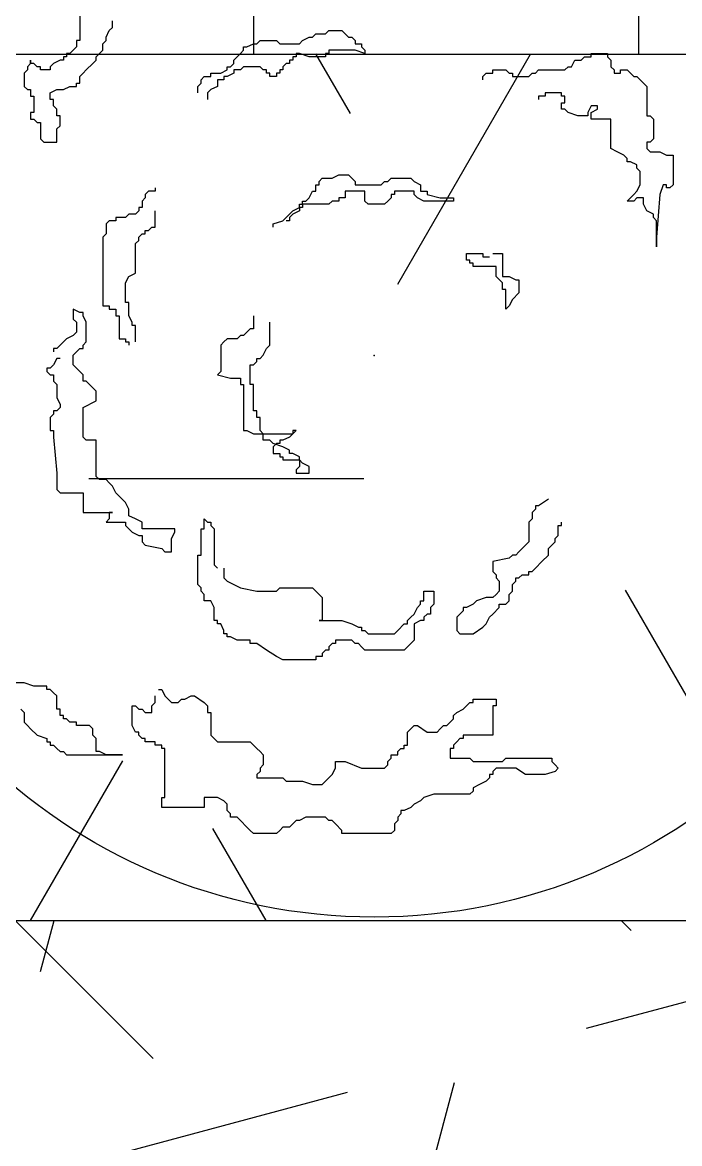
# Model space of a CAD drawing. Extents: x 941299 to 942979, y 2579300 to 2579597.
# Drawn here: x 941893.722 to 941895.619, y 2579401.238 to 2579404.473 of the extents above; entities that cross this region are included whole.
import ezdxf

# ---------------------------------------------------------------- set-up
doc = ezdxf.new("R2010")
doc.units = 0
doc.layers.add('fz', color=7, linetype='CONTINUOUS')
doc.layers.add('绿化工程', color=3, linetype='CONTINUOUS')

# ---------------------------------------------------------------- blocks, each defined once
blk = doc.blocks.new('hg')
at = {"layer": '绿化工程', "color": 3}
for p, q in [((-0.8501, 1.0134), (-0.8501, 0.9094)), ((-0.765, 0.9378), (-0.7555, 0.9472)), ((-0.7555, 0.9472), (-0.7555, 0.9661)), ((-0.8501, 0.9094), (-0.8596, 0.9094)), ((-0.8596, 0.9094), (-0.8596, 0.8905)), ((-0.7839, 0.8999), (-0.7744, 0.9094)), ((-0.7744, 0.9188), (-0.765, 0.9378)), ((-0.7744, 0.9094), (-0.7744, 0.9188)), ((-0.3392, 0.8999), (-0.3297, 0.9094)), ((-0.3297, 0.9094), (-0.2824, 0.9094)), ((-0.2824, 0.9094), (-0.2729, 0.8999)), ((-0.2162, 0.8999), (-0.2067, 0.9094)), ((-0.2067, 0.9094), (-0.1878, 0.9188)), ((-0.1878, 0.9188), (-0.1783, 0.9188)), ((-0.1783, 0.9188), (-0.1689, 0.9283)), ((-0.1689, 0.9283), (-0.1405, 0.9283)), ((-0.1405, 0.9283), (-0.131, 0.9378)), ((-0.131, 0.9378), (-0.0932, 0.9378)), ((-0.0932, 0.9378), (-0.0837, 0.9283)), ((-0.0837, 0.9283), (-0.0742, 0.9188)), ((-0.0742, 0.9188), (-0.0648, 0.9188)), ((-0.0648, 0.9188), (-0.0553, 0.9094)), ((-0.0553, 0.9094), (-0.0553, 0.8999)), ((-0.8691, 0.881), (-0.8785, 0.8716)), ((-0.8596, 0.8905), (-0.8691, 0.881)), ((-0.7934, 0.8716), (-0.7839, 0.881)), ((-0.7839, 0.881), (-0.7839, 0.8999)), ((-0.3865, 0.8716), (-0.377, 0.881)), ((-0.377, 0.881), (-0.377, 0.8905)), ((-0.377, 0.8905), (-0.3676, 0.8905)), ((-0.3676, 0.8905), (-0.3486, 0.8999)), ((-0.3486, 0.8999), (-0.3392, 0.8999)), ((-0.2729, 0.8999), (-0.2162, 0.8999)), ((-0.0553, 0.881), (-0.131, 0.881)), ((-0.131, 0.881), (-0.131, 0.8716)), ((-0.0553, 0.8999), (-0.0364, 0.8999)), ((-0.0269, 0.8716), (-0.0553, 0.881)), ((-0.0364, 0.8999), (-0.0364, 0.8905)), ((-0.0364, 0.8905), (-0.0269, 0.881)), ((-0.0269, 0.881), (-0.0269, 0.8716)), ((-0.9921, 0.8432), (-1.0015, 0.8337)), ((-0.9921, 0.8432), (-0.9921, 0.8527)), ((-0.9921, 0.8527), (-0.9921, 0.8432)), ((-0.9826, 0.8432), (-0.9921, 0.8432)), ((-0.9731, 0.8337), (-0.9826, 0.8432)), ((-0.9258, 0.8432), (-0.9353, 0.8337)), ((-0.9069, 0.8527), (-0.9258, 0.8432)), ((-0.8974, 0.8527), (-0.9069, 0.8527)), ((-0.888, 0.8621), (-0.8974, 0.8621)), ((-0.8974, 0.8621), (-0.8974, 0.8527)), ((-0.8785, 0.8716), (-0.888, 0.8716)), ((-0.888, 0.8716), (-0.888, 0.8621)), ((-0.8312, 0.8243), (-0.8123, 0.8432)), ((-0.8123, 0.8432), (-0.8028, 0.8527)), ((-0.8028, 0.8621), (-0.7934, 0.8716)), ((-0.8028, 0.8527), (-0.8028, 0.8621)), ((-0.4149, 0.8337), (-0.4054, 0.8432)), ((-0.4054, 0.8527), (-0.3959, 0.8621)), ((-0.4054, 0.8432), (-0.4054, 0.8527)), ((-0.3959, 0.8621), (-0.3865, 0.8716)), ((-0.254, 0.8432), (-0.2635, 0.8337)), ((-0.2446, 0.8432), (-0.254, 0.8432)), ((-0.2351, 0.8527), (-0.2446, 0.8527)), ((-0.2446, 0.8527), (-0.2446, 0.8432)), ((-0.2256, 0.8621), (-0.2351, 0.8621)), ((-0.2351, 0.8621), (-0.2351, 0.8527)), ((-0.2162, 0.8716), (-0.2256, 0.8716)), ((-0.2256, 0.8716), (-0.2256, 0.8621)), ((-0.1878, 0.8621), (-0.2162, 0.8716)), ((-0.1405, 0.8621), (-0.1878, 0.8621)), ((-0.131, 0.8716), (-0.1405, 0.8716)), ((-0.1405, 0.8716), (-0.1405, 0.8621)), ((0.5692, 0.8337), (0.5787, 0.8527)), ((0.5787, 0.8527), (0.5976, 0.8527)), ((0.5976, 0.8527), (0.607, 0.8621)), ((0.607, 0.8621), (0.626, 0.8621)), ((0.626, 0.8621), (0.626, 0.8716)), ((0.626, 0.8716), (0.6733, 0.8716)), ((0.6733, 0.8716), (0.6733, 0.8621)), ((0.6733, 0.8621), (0.6827, 0.8527)), ((0.6827, 0.8527), (0.6827, 0.8337)), ((-1.0015, 0.8243), (-1.011, 0.8148)), ((-1.011, 0.8148), (-1.011, 0.777)), ((-1.0015, 0.8337), (-1.0015, 0.8243)), ((-0.9637, 0.8337), (-0.9731, 0.8337)), ((-0.9637, 0.8243), (-0.9637, 0.8337)), ((-0.9353, 0.8243), (-0.9637, 0.8243)), ((-0.9353, 0.8337), (-0.9353, 0.8243)), ((-0.8501, 0.8054), (-0.8407, 0.8148)), ((-0.8407, 0.8148), (-0.8312, 0.8243)), ((-0.4716, 0.8054), (-0.4716, 0.8148)), ((-0.4716, 0.8148), (-0.4433, 0.8148)), ((-0.4433, 0.8148), (-0.4243, 0.8243)), ((-0.4243, 0.8243), (-0.4243, 0.8337)), ((-0.4243, 0.8337), (-0.4149, 0.8337)), ((-0.4054, 0.8148), (-0.4243, 0.8054)), ((-0.3865, 0.8243), (-0.4054, 0.8243)), ((-0.4054, 0.8243), (-0.4054, 0.8148)), ((-0.377, 0.8337), (-0.3865, 0.8243)), ((-0.3297, 0.8337), (-0.377, 0.8337)), ((-0.3203, 0.8243), (-0.3297, 0.8337)), ((-0.3108, 0.8243), (-0.3203, 0.8243)), ((-0.3108, 0.8148), (-0.3108, 0.8243)), ((-0.3013, 0.8148), (-0.3108, 0.8148)), ((-0.3013, 0.8054), (-0.3013, 0.8148)), ((-0.2729, 0.8148), (-0.2824, 0.8148)), ((-0.2824, 0.8148), (-0.2824, 0.8054)), ((-0.2635, 0.8243), (-0.2729, 0.8243)), ((-0.2729, 0.8243), (-0.2729, 0.8148)), ((-0.2635, 0.8337), (-0.2635, 0.8243)), ((0.3137, 0.8054), (0.3232, 0.8148)), ((0.3232, 0.8148), (0.3421, 0.8148)), ((0.3421, 0.8148), (0.3421, 0.8243)), ((0.3421, 0.8243), (0.38, 0.8243)), ((0.38, 0.8243), (0.3894, 0.8148)), ((0.3894, 0.8148), (0.3989, 0.8148)), ((0.3989, 0.8148), (0.3989, 0.8054)), ((0.4462, 0.8054), (0.4557, 0.8148)), ((0.4557, 0.8148), (0.4651, 0.8148)), ((0.4651, 0.8148), (0.4746, 0.8243)), ((0.4746, 0.8243), (0.5503, 0.8243)), ((0.5503, 0.8243), (0.5597, 0.8337)), ((0.5597, 0.8337), (0.5692, 0.8337)), ((0.6827, 0.8337), (0.6922, 0.8243)), ((0.6922, 0.8243), (0.6922, 0.8148)), ((0.6922, 0.8148), (0.7111, 0.8148)), ((0.7111, 0.8148), (0.7111, 0.8243)), ((0.7111, 0.8243), (0.7301, 0.8243)), ((0.7301, 0.8243), (0.7395, 0.8148)), ((0.7395, 0.8148), (0.749, 0.8054)), ((-1.011, 0.777), (-1.0015, 0.7675)), ((-0.8974, 0.7675), (-0.8785, 0.777)), ((-0.8785, 0.777), (-0.8596, 0.777)), ((-0.8596, 0.777), (-0.8596, 0.7865)), ((-0.8596, 0.7865), (-0.8501, 0.7865)), ((-0.8501, 0.7865), (-0.8501, 0.8054)), ((-0.5095, 0.777), (-0.5, 0.7865)), ((-0.5095, 0.7581), (-0.5095, 0.777)), ((-0.5, 0.7959), (-0.4906, 0.8054)), ((-0.5, 0.7865), (-0.5, 0.7959)), ((-0.4906, 0.8054), (-0.4716, 0.8054)), ((-0.4527, 0.777), (-0.4716, 0.7675)), ((-0.4338, 0.7959), (-0.4527, 0.7959)), ((-0.4527, 0.7959), (-0.4527, 0.777)), ((-0.4243, 0.8054), (-0.4338, 0.8054)), ((-0.4338, 0.8054), (-0.4338, 0.7959)), ((-0.2824, 0.8054), (-0.3013, 0.8054)), ((0.3137, 0.7959), (0.3137, 0.8054)), ((0.3989, 0.8054), (0.4462, 0.8054)), ((0.749, 0.8054), (0.7584, 0.8054)), ((0.7584, 0.8054), (0.7679, 0.7959)), ((0.7679, 0.7959), (0.7774, 0.7865)), ((0.7774, 0.7865), (0.7868, 0.777)), ((0.7868, 0.777), (0.7868, 0.6919)), ((-1.0015, 0.7675), (-0.9921, 0.7675)), ((-0.9921, 0.7675), (-0.9921, 0.7486)), ((-0.9921, 0.7486), (-0.9826, 0.7486)), ((-0.9826, 0.7486), (-0.9826, 0.7014)), ((-0.9353, 0.7581), (-0.9164, 0.7675)), ((-0.9353, 0.7392), (-0.9353, 0.7581)), ((-0.9164, 0.7675), (-0.8974, 0.7675)), ((-0.4716, 0.7675), (-0.4811, 0.7581)), ((-0.4811, 0.7581), (-0.4811, 0.7392)), ((0.4935, 0.7486), (0.4746, 0.7486)), ((0.4746, 0.7486), (0.4746, 0.7392)), ((0.5408, 0.7581), (0.4935, 0.7581)), ((0.4935, 0.7581), (0.4935, 0.7486)), ((0.5408, 0.7486), (0.5408, 0.7581)), ((0.5503, 0.7486), (0.5408, 0.7486)), ((0.5503, 0.7297), (0.5503, 0.7486)), ((-0.9258, 0.7392), (-0.9353, 0.7392)), ((-0.9258, 0.7203), (-0.9258, 0.7392)), ((-0.9164, 0.7108), (-0.9258, 0.7203)), ((0.5408, 0.7108), (0.5408, 0.7297)), ((0.5408, 0.7297), (0.5503, 0.7297)), ((0.626, 0.7203), (0.6165, 0.7014)), ((0.6449, 0.7203), (0.626, 0.7203)), ((0.6449, 0.7108), (0.6449, 0.7203)), ((-0.9826, 0.7014), (-0.9921, 0.7014)), ((-0.9921, 0.7014), (-0.9921, 0.6824)), ((-0.9921, 0.6824), (-0.9826, 0.6824)), ((-0.9826, 0.6824), (-0.9731, 0.673)), ((-0.9164, 0.6919), (-0.9164, 0.7108)), ((-0.9069, 0.6919), (-0.9164, 0.6919)), ((-0.9069, 0.6635), (-0.9069, 0.6919)), ((0.5503, 0.7108), (0.5408, 0.7108)), ((0.5597, 0.7014), (0.5503, 0.7108)), ((0.5881, 0.6919), (0.5597, 0.7014)), ((0.6165, 0.6919), (0.5881, 0.6919)), ((0.6165, 0.7014), (0.6165, 0.6919)), ((0.626, 0.7014), (0.6449, 0.7108)), ((0.626, 0.6824), (0.626, 0.7014)), ((0.6827, 0.6824), (0.626, 0.6824)), ((0.6827, 0.5973), (0.6827, 0.6824)), ((0.7868, 0.6919), (0.7963, 0.6919)), ((0.7963, 0.6919), (0.8058, 0.6824)), ((0.8058, 0.6824), (0.8058, 0.6257)), ((-0.9731, 0.673), (-0.9637, 0.673)), ((-0.9637, 0.673), (-0.9637, 0.6257)), ((-0.9164, 0.6541), (-0.9069, 0.6635)), ((-0.9164, 0.6163), (-0.9164, 0.6541)), ((-0.9637, 0.6257), (-0.9542, 0.6163)), ((-0.9542, 0.6163), (-0.9164, 0.6163)), ((0.7963, 0.6163), (0.7868, 0.6163)), ((0.7868, 0.6163), (0.7868, 0.5973)), ((0.8058, 0.6257), (0.7963, 0.6163)), ((0.7017, 0.5879), (0.6827, 0.5973)), ((0.7206, 0.5784), (0.7017, 0.5879)), ((0.7868, 0.5973), (0.7963, 0.5879)), ((0.7963, 0.5879), (0.8247, 0.5879)), ((0.8247, 0.5879), (0.8436, 0.5784)), ((0.7301, 0.569), (0.7206, 0.5784)), ((0.7301, 0.5595), (0.7301, 0.569)), ((0.7395, 0.5595), (0.7301, 0.5595)), ((0.7584, 0.5501), (0.7395, 0.5595)), ((0.7584, 0.5406), (0.7584, 0.5501)), ((0.8436, 0.5784), (0.8625, 0.5784)), ((0.8625, 0.5784), (0.8625, 0.4933)), ((-0.1215, 0.5122), (-0.1026, 0.5217)), ((-0.1026, 0.5217), (-0.0742, 0.5217)), ((-0.0742, 0.5217), (-0.0648, 0.5122)), ((0.7679, 0.5312), (0.7584, 0.5406)), ((0.7679, 0.4933), (0.7679, 0.5312)), ((-0.1689, 0.4744), (-0.1689, 0.4933)), ((-0.1689, 0.4933), (-0.1594, 0.4933)), ((-0.1594, 0.5028), (-0.1499, 0.5122)), ((-0.1594, 0.4933), (-0.1594, 0.5028)), ((-0.1499, 0.5122), (-0.1215, 0.5122)), ((-0.0648, 0.5122), (-0.0553, 0.5028)), ((-0.0553, 0.5028), (-0.0553, 0.4933)), ((-0.0553, 0.4933), (0.0204, 0.4933)), ((0.0204, 0.4933), (0.0299, 0.5028)), ((0.0299, 0.5028), (0.0393, 0.5028)), ((0.0393, 0.5028), (0.0488, 0.5122)), ((0.0488, 0.5122), (0.1056, 0.5122)), ((0.1056, 0.5122), (0.115, 0.5028)), ((0.115, 0.5028), (0.1339, 0.4933)), ((0.1339, 0.4933), (0.1339, 0.4744)), ((0.7584, 0.4744), (0.7679, 0.4933)), ((0.8341, 0.4933), (0.8247, 0.465)), ((0.8436, 0.4933), (0.8341, 0.4933)), ((0.8436, 0.4839), (0.8436, 0.4933)), ((0.8625, 0.4933), (0.8531, 0.4839)), ((-0.6609, 0.4555), (-0.6704, 0.446)), ((-0.6514, 0.4744), (-0.6609, 0.465)), ((-0.6609, 0.465), (-0.6609, 0.4555)), ((-0.6325, 0.4744), (-0.6514, 0.4744)), ((-0.6325, 0.4839), (-0.6325, 0.4744)), ((-0.1972, 0.446), (-0.1878, 0.4555)), ((-0.1878, 0.4555), (-0.1783, 0.4744)), ((-0.1783, 0.4744), (-0.1689, 0.4744)), ((-0.0837, 0.4555), (-0.1026, 0.4555)), ((-0.1026, 0.4555), (-0.1026, 0.446)), ((-0.0269, 0.4744), (-0.0837, 0.4744)), ((-0.0837, 0.4744), (-0.0837, 0.4555)), ((-0.0269, 0.446), (-0.0269, 0.4744)), ((0.0488, 0.4555), (0.0393, 0.446)), ((0.0582, 0.465), (0.0488, 0.465)), ((0.0488, 0.465), (0.0488, 0.4555)), ((0.115, 0.4744), (0.0582, 0.4744)), ((0.0582, 0.4744), (0.0582, 0.465)), ((0.115, 0.465), (0.115, 0.4744)), ((0.1245, 0.4555), (0.115, 0.465)), ((0.1434, 0.446), (0.1245, 0.4555)), ((0.1339, 0.4744), (0.1529, 0.4744)), ((0.1529, 0.4744), (0.1529, 0.465)), ((0.1529, 0.465), (0.1907, 0.4555)), ((0.1907, 0.4555), (0.2286, 0.4555)), ((0.2286, 0.4555), (0.2286, 0.446)), ((0.7301, 0.446), (0.7395, 0.4555)), ((0.7395, 0.4555), (0.749, 0.465)), ((0.749, 0.465), (0.7584, 0.4744)), ((0.7584, 0.4555), (0.749, 0.446)), ((0.7774, 0.4555), (0.7584, 0.4555)), ((0.7774, 0.4366), (0.7774, 0.4555)), ((0.8247, 0.465), (0.8152, 0.342)), ((0.8531, 0.4839), (0.8436, 0.4839)), ((-0.6704, 0.4271), (-0.6798, 0.4271)), ((-0.6798, 0.4271), (-0.6798, 0.4177)), ((-0.6704, 0.446), (-0.6704, 0.4271)), ((-0.2351, 0.4177), (-0.2162, 0.4271)), ((-0.2162, 0.4271), (-0.2162, 0.4366)), ((-0.2162, 0.4366), (-0.2067, 0.4366)), ((-0.2067, 0.4271), (-0.2162, 0.4271)), ((-0.2162, 0.4271), (-0.2162, 0.4177)), ((-0.2067, 0.4366), (-0.2067, 0.446)), ((-0.2067, 0.446), (-0.1972, 0.446)), ((-0.131, 0.4366), (-0.2067, 0.4366)), ((-0.2067, 0.4366), (-0.2067, 0.4271)), ((-0.1215, 0.446), (-0.131, 0.4366)), ((-0.1026, 0.446), (-0.1215, 0.446)), ((-0.0175, 0.4366), (-0.0269, 0.446)), ((0.0299, 0.4366), (-0.0175, 0.4366)), ((0.0393, 0.446), (0.0299, 0.4366)), ((0.2286, 0.446), (0.1434, 0.446)), ((0.749, 0.446), (0.7301, 0.446)), ((0.7868, 0.4177), (0.7774, 0.4366)), ((-0.765, 0.3893), (-0.7744, 0.3799)), ((-0.7461, 0.3893), (-0.765, 0.3893)), ((-0.7177, 0.3988), (-0.7461, 0.3988)), ((-0.7461, 0.3988), (-0.7461, 0.3893)), ((-0.7082, 0.4082), (-0.7177, 0.3988)), ((-0.6893, 0.4082), (-0.7082, 0.4082)), ((-0.6798, 0.4177), (-0.6893, 0.4082)), ((-0.6325, 0.3704), (-0.6325, 0.4177)), ((-0.2919, 0.3799), (-0.2635, 0.3893)), ((-0.2635, 0.3893), (-0.2351, 0.4177)), ((-0.2446, 0.3893), (-0.254, 0.3893)), ((-0.2351, 0.4082), (-0.2446, 0.3988)), ((-0.2446, 0.3988), (-0.2446, 0.3893)), ((-0.2162, 0.4177), (-0.2351, 0.4082)), ((0.8058, 0.4082), (0.7868, 0.4177)), ((0.8058, 0.3988), (0.8058, 0.4082)), ((0.8152, 0.3893), (0.8058, 0.3988)), ((0.8152, 0.3137), (0.8152, 0.3893)), ((-0.7744, 0.3799), (-0.7744, 0.3515)), ((-0.6609, 0.3515), (-0.6609, 0.3609)), ((-0.6609, 0.3609), (-0.6514, 0.3609)), ((-0.6514, 0.3609), (-0.642, 0.3704)), ((-0.642, 0.3704), (-0.6325, 0.3704)), ((-0.2919, 0.3704), (-0.2919, 0.3799)), ((-0.7744, 0.3515), (-0.7839, 0.342)), ((-0.7839, 0.342), (-0.7839, 0.1435)), ((-0.6893, 0.3231), (-0.6798, 0.3326)), ((-0.6798, 0.342), (-0.6704, 0.3515)), ((-0.6798, 0.3326), (-0.6798, 0.342)), ((-0.6704, 0.3515), (-0.6609, 0.3515)), ((0.8152, 0.342), (0.8152, 0.3137)), ((-0.6893, 0.238), (-0.6893, 0.3231)), ((0.2664, 0.2758), (0.2664, 0.2948)), ((0.2664, 0.2948), (0.3137, 0.2948)), ((0.3137, 0.2948), (0.3137, 0.2853)), ((0.3421, 0.2948), (0.3705, 0.2948)), ((0.3705, 0.2948), (0.3705, 0.2286)), ((0.2759, 0.2758), (0.2664, 0.2758)), ((0.2759, 0.2664), (0.2759, 0.2758)), ((0.2853, 0.2664), (0.2759, 0.2664)), ((0.2853, 0.2569), (0.2853, 0.2664)), ((0.3137, 0.2853), (0.3326, 0.2853)), ((-0.7177, 0.2097), (-0.7082, 0.2286)), ((-0.7082, 0.2286), (-0.6893, 0.238)), ((0.3516, 0.2569), (0.2853, 0.2569)), ((0.3516, 0.2286), (0.3516, 0.2569)), ((0.3705, 0.2097), (0.3516, 0.2286)), ((0.3705, 0.2286), (0.3894, 0.2286)), ((0.3894, 0.2286), (0.4083, 0.2191)), ((-0.7177, 0.1529), (-0.7177, 0.2097)), ((0.3705, 0.1907), (0.3705, 0.2097)), ((0.4083, 0.2191), (0.4178, 0.2191)), ((0.4178, 0.2191), (0.4178, 0.1813)), ((0.38, 0.1907), (0.3705, 0.1907)), ((0.38, 0.134), (0.38, 0.1907)), ((0.3989, 0.1624), (0.3894, 0.1435)), ((0.4178, 0.1813), (0.3989, 0.1624)), ((-0.8501, 0.1245), (-0.8691, 0.134)), ((-0.8691, 0.134), (-0.8691, 0.1056)), ((-0.7839, 0.1435), (-0.765, 0.1435)), ((-0.765, 0.1435), (-0.765, 0.134)), ((-0.765, 0.134), (-0.7461, 0.134)), ((-0.7461, 0.134), (-0.7461, 0.1151)), ((-0.7082, 0.1529), (-0.7177, 0.1529)), ((-0.7082, 0.1151), (-0.7082, 0.1529)), ((0.3894, 0.1435), (0.38, 0.134)), ((-0.8691, 0.1056), (-0.8596, 0.0962)), ((-0.8407, 0.1245), (-0.8501, 0.1245)), ((-0.8407, 0.1151), (-0.8407, 0.1245)), ((-0.8312, 0.0962), (-0.8407, 0.1151)), ((-0.7461, 0.1151), (-0.7366, 0.1151)), ((-0.7366, 0.1151), (-0.7366, 0.0489)), ((-0.6987, 0.0962), (-0.7082, 0.1151)), ((-0.3486, 0.1151), (-0.3486, 0.0773)), ((-0.8596, 0.0678), (-0.8691, 0.0584)), ((-0.8596, 0.0962), (-0.8596, 0.0678)), ((-0.8312, 0.0394), (-0.8312, 0.0962)), ((-0.6987, 0.0867), (-0.6987, 0.0962)), ((-0.6893, 0.0867), (-0.6987, 0.0867)), ((-0.6893, 0.0394), (-0.6893, 0.0867)), ((-0.3581, 0.0773), (-0.377, 0.0584)), ((-0.3486, 0.0773), (-0.3581, 0.0773)), ((-0.3013, 0.03), (-0.3013, 0.0962)), ((-0.8974, 0.0394), (-0.9164, 0.0205)), ((-0.888, 0.0489), (-0.8974, 0.0394)), ((-0.8691, 0.0584), (-0.888, 0.0489)), ((-0.8407, 0.03), (-0.8312, 0.0394)), ((-0.7366, 0.0489), (-0.7177, 0.0489)), ((-0.7177, 0.0489), (-0.7177, 0.0394)), ((-0.7177, 0.0394), (-0.7082, 0.0394)), ((-0.7082, 0.0394), (-0.7082, 0.03)), ((-0.4338, 0.0394), (-0.4433, 0.03)), ((-0.4243, 0.0489), (-0.4338, 0.0394)), ((-0.3959, 0.0489), (-0.4243, 0.0489)), ((-0.3865, 0.0584), (-0.3959, 0.0489)), ((-0.377, 0.0584), (-0.3865, 0.0584)), ((-0.9164, 0.0205), (-0.9258, 0.0205)), ((-0.9258, 0.0205), (-0.9258, 0.0111)), ((-0.8691, 0.0016), (-0.8596, 0.0111)), ((-0.8691, -0.0267), (-0.8691, 0.0016)), ((-0.8596, 0.0111), (-0.8501, 0.0205)), ((-0.8501, 0.0205), (-0.8407, 0.0205)), ((-0.8407, 0.0205), (-0.8407, 0.03)), ((-0.4433, 0.03), (-0.4433, -0.0457)), ((-0.3297, -0.0078), (-0.3203, 0.0016)), ((-0.3203, 0.0016), (-0.3108, 0.0205)), ((-0.3108, 0.0205), (-0.3013, 0.03)), ((-0.9258, -0.0267), (-0.9353, -0.0362)), ((-0.9164, -0.0078), (-0.9258, -0.0267)), ((-0.9069, -0.0078), (-0.9164, -0.0078)), ((-0.8596, -0.0362), (-0.8691, -0.0267)), ((-0.3581, -0.0835), (-0.3581, -0.0267)), ((-0.3581, -0.0267), (-0.3486, -0.0267)), ((-0.3486, -0.0267), (-0.3392, -0.0173)), ((-0.3392, -0.0173), (-0.3392, -0.0078)), ((-0.3392, -0.0078), (-0.3297, -0.0078)), ((-0.9353, -0.0362), (-0.9448, -0.0362)), ((-0.9448, -0.0362), (-0.9448, -0.0457)), ((-0.9448, -0.0457), (-0.9353, -0.0551)), ((-0.9353, -0.0551), (-0.9258, -0.0551)), ((-0.9258, -0.0551), (-0.9258, -0.074)), ((-0.8501, -0.0457), (-0.8596, -0.0362)), ((-0.8407, -0.0551), (-0.8501, -0.0457)), ((-0.8407, -0.074), (-0.8407, -0.0551)), ((-0.4433, -0.0457), (-0.4527, -0.0551)), ((-0.4527, -0.0551), (-0.4149, -0.0646)), ((-0.4149, -0.0646), (-0.3865, -0.0646)), ((-0.3865, -0.0646), (-0.3865, -0.0835)), ((-0.9258, -0.074), (-0.9164, -0.0835)), ((-0.9164, -0.0835), (-0.9164, -0.1213)), ((-0.8312, -0.074), (-0.8407, -0.074)), ((-0.8218, -0.0835), (-0.8312, -0.074)), ((-0.8123, -0.0929), (-0.8218, -0.0835)), ((-0.8028, -0.1024), (-0.8123, -0.0929)), ((-0.3865, -0.0835), (-0.377, -0.0835)), ((-0.377, -0.0835), (-0.377, -0.2159)), ((-0.3486, -0.0835), (-0.3581, -0.0835)), ((-0.3486, -0.1591), (-0.3486, -0.0835)), ((-0.9164, -0.1213), (-0.9069, -0.1402)), ((-0.8028, -0.1308), (-0.8028, -0.1024)), ((-0.9164, -0.1591), (-0.9258, -0.1591)), ((-0.9258, -0.1591), (-0.9258, -0.1686)), ((-0.9069, -0.1497), (-0.9164, -0.1591)), ((-0.9069, -0.1402), (-0.9069, -0.1497)), ((-0.8407, -0.1497), (-0.8028, -0.1308)), ((-0.8407, -0.2348), (-0.8407, -0.1497)), ((-0.3392, -0.1591), (-0.3486, -0.1591)), ((-0.3392, -0.178), (-0.3392, -0.1591)), ((-0.9258, -0.1686), (-0.9353, -0.178)), ((-0.9353, -0.178), (-0.9353, -0.2159)), ((-0.3297, -0.178), (-0.3392, -0.178)), ((-0.3297, -0.2159), (-0.3297, -0.178)), ((-0.9353, -0.2159), (-0.9258, -0.2159)), ((-0.9258, -0.2159), (-0.9258, -0.2348)), ((-0.377, -0.2159), (-0.3676, -0.2159)), ((-0.3676, -0.2159), (-0.3486, -0.2253)), ((-0.3486, -0.2253), (-0.2351, -0.2253)), ((-0.3203, -0.2253), (-0.3297, -0.2159)), ((-0.3203, -0.2442), (-0.3203, -0.2253)), ((-0.2351, -0.2253), (-0.2446, -0.2348)), ((-0.2351, -0.2253), (-0.2256, -0.2159)), ((-0.2256, -0.2159), (-0.2351, -0.2159)), ((-0.2351, -0.2159), (-0.2351, -0.2253)), ((-0.9258, -0.2348), (-0.9164, -0.3388)), ((-0.8312, -0.2442), (-0.8407, -0.2348)), ((-0.8028, -0.2442), (-0.8312, -0.2442)), ((-0.8028, -0.3482), (-0.8028, -0.2442)), ((-0.3013, -0.2442), (-0.3203, -0.2442)), ((-0.2919, -0.2537), (-0.3013, -0.2442)), ((-0.2824, -0.2537), (-0.2919, -0.2631)), ((-0.2635, -0.2631), (-0.2919, -0.2537)), ((-0.2729, -0.2537), (-0.2824, -0.2537)), ((-0.2635, -0.2442), (-0.2729, -0.2442)), ((-0.2729, -0.2442), (-0.2729, -0.2537)), ((-0.2446, -0.2348), (-0.2635, -0.2442)), ((-0.2919, -0.2631), (-0.2919, -0.2821)), ((-0.2919, -0.2821), (-0.2729, -0.2821)), ((-0.2729, -0.2821), (-0.2729, -0.2915)), ((-0.2446, -0.2726), (-0.2635, -0.2631)), ((-0.2446, -0.2821), (-0.2446, -0.2726)), ((-0.2351, -0.2821), (-0.2446, -0.2821)), ((-0.2162, -0.2915), (-0.2351, -0.2821)), ((-0.2729, -0.2915), (-0.2635, -0.2915)), ((-0.2635, -0.2915), (-0.2635, -0.301)), ((-0.2635, -0.301), (-0.2162, -0.301)), ((-0.2162, -0.3199), (-0.2256, -0.3293)), ((-0.2162, -0.301), (-0.2162, -0.2915)), ((-0.2162, -0.301), (-0.2162, -0.3199)), ((-0.2067, -0.3104), (-0.2162, -0.301)), ((-0.1878, -0.3199), (-0.2067, -0.3104)), ((-0.1878, -0.3388), (-0.1878, -0.3199)), ((-0.9164, -0.3388), (-0.9164, -0.3861)), ((-0.7934, -0.3577), (-0.8028, -0.3482)), ((-0.2256, -0.3293), (-0.2256, -0.3388)), ((-0.2256, -0.3388), (-0.1878, -0.3388)), ((-0.9164, -0.3861), (-0.9069, -0.3955)), ((-0.7744, -0.3577), (-0.7934, -0.3577)), ((-0.765, -0.3672), (-0.7744, -0.3577)), ((-0.7555, -0.3766), (-0.765, -0.3672)), ((-0.7461, -0.3955), (-0.7555, -0.3766)), ((-0.9069, -0.3955), (-0.8407, -0.3955)), ((-0.8407, -0.3955), (-0.8407, -0.4523)), ((-0.7366, -0.405), (-0.7461, -0.3955)), ((-0.7177, -0.4239), (-0.7366, -0.405)), ((0.503, -0.4144), (0.4746, -0.4333)), ((-0.8407, -0.4523), (-0.7555, -0.4523)), ((-0.7555, -0.4523), (-0.765, -0.4523)), ((-0.765, -0.4523), (-0.765, -0.4712)), ((-0.7082, -0.4428), (-0.7177, -0.4239)), ((-0.7082, -0.4617), (-0.7082, -0.4428)), ((0.4651, -0.4428), (0.4557, -0.4523)), ((0.4557, -0.4523), (0.4557, -0.4712)), ((0.4746, -0.4333), (0.4651, -0.4333)), ((0.4651, -0.4333), (0.4651, -0.4428)), ((-0.765, -0.4712), (-0.7744, -0.4806)), ((-0.7744, -0.4806), (-0.7177, -0.4806)), ((-0.7177, -0.4806), (-0.7177, -0.4901)), ((-0.6893, -0.4712), (-0.7082, -0.4617)), ((-0.6704, -0.4806), (-0.6893, -0.4712)), ((-0.6704, -0.4995), (-0.6704, -0.4806)), ((-0.4906, -0.4995), (-0.4906, -0.4712)), ((-0.4906, -0.4712), (-0.4811, -0.4806)), ((-0.4811, -0.4806), (-0.4716, -0.4806)), ((-0.4716, -0.4806), (-0.4716, -0.4901)), ((0.4557, -0.4712), (0.4462, -0.4806)), ((0.4462, -0.4806), (0.4462, -0.5374)), ((0.5408, -0.4901), (0.5408, -0.4806)), ((-0.7177, -0.4901), (-0.6987, -0.509)), ((-0.6987, -0.509), (-0.6798, -0.5185)), ((-0.5757, -0.4995), (-0.6704, -0.4995)), ((-0.5852, -0.5279), (-0.5757, -0.509)), ((-0.5757, -0.509), (-0.5757, -0.4995)), ((-0.5, -0.5752), (-0.5, -0.4995)), ((-0.5, -0.4995), (-0.4906, -0.4995)), ((-0.4716, -0.4901), (-0.4622, -0.4995)), ((-0.4622, -0.4995), (-0.4622, -0.6036)), ((0.5314, -0.5185), (0.5314, -0.4901)), ((0.5314, -0.4901), (0.5408, -0.4901)), ((-0.6798, -0.5185), (-0.6704, -0.5185)), ((-0.6704, -0.5185), (-0.6704, -0.5374)), ((-0.6704, -0.5374), (-0.6609, -0.5468)), ((-0.6609, -0.5468), (-0.6136, -0.5563)), ((-0.5852, -0.5657), (-0.5852, -0.5279)), ((0.4462, -0.5374), (0.4273, -0.5563)), ((0.503, -0.5563), (0.5124, -0.5468)), ((0.5124, -0.5468), (0.5219, -0.5374)), ((0.5219, -0.5279), (0.5314, -0.5185)), ((0.5219, -0.5374), (0.5219, -0.5279)), ((-0.6136, -0.5563), (-0.6041, -0.5657)), ((-0.6041, -0.5657), (-0.5852, -0.5657)), ((-0.5095, -0.6603), (-0.5095, -0.5752)), ((-0.5095, -0.5752), (-0.5, -0.5752)), ((0.3989, -0.5752), (0.3894, -0.5846)), ((0.4083, -0.5752), (0.3989, -0.5752)), ((0.4178, -0.5657), (0.4083, -0.5752)), ((0.4273, -0.5563), (0.4178, -0.5657)), ((0.484, -0.5941), (0.503, -0.5752)), ((0.503, -0.5752), (0.503, -0.5563)), ((-0.4622, -0.6036), (-0.4527, -0.613)), ((-0.4338, -0.613), (-0.4338, -0.6414)), ((0.3894, -0.5846), (0.3421, -0.5941)), ((0.3421, -0.5941), (0.3421, -0.6225)), ((0.4557, -0.6225), (0.4651, -0.613)), ((0.4651, -0.613), (0.484, -0.5941)), ((-0.4338, -0.6414), (-0.4243, -0.6508)), ((0.3421, -0.6225), (0.3516, -0.6319)), ((0.3516, -0.6319), (0.3516, -0.6414)), ((0.3516, -0.6414), (0.361, -0.6508)), ((0.4083, -0.6508), (0.4083, -0.6414)), ((0.4083, -0.6414), (0.4178, -0.6414)), ((0.4178, -0.6414), (0.4273, -0.6319)), ((0.4273, -0.6319), (0.4462, -0.6319)), ((0.4462, -0.6319), (0.4462, -0.6225)), ((0.4462, -0.6225), (0.4557, -0.6225)), ((-0.5, -0.6697), (-0.5095, -0.6603)), ((-0.5, -0.6792), (-0.5, -0.6697)), ((-0.4906, -0.6887), (-0.5, -0.6792)), ((-0.4243, -0.6508), (-0.3865, -0.6697)), ((-0.3865, -0.6697), (-0.3392, -0.6792)), ((-0.3392, -0.6792), (-0.2824, -0.6792)), ((-0.2824, -0.6792), (-0.2729, -0.6697)), ((-0.2729, -0.6697), (-0.1783, -0.6697)), ((-0.1783, -0.6697), (-0.1689, -0.6792)), ((-0.1689, -0.6792), (-0.1594, -0.6887)), ((0.1434, -0.7076), (0.1434, -0.6792)), ((0.1434, -0.6792), (0.1718, -0.6792)), ((0.1718, -0.6792), (0.1718, -0.717)), ((0.361, -0.6792), (0.3516, -0.6887)), ((0.361, -0.6508), (0.361, -0.6792)), ((0.3894, -0.6887), (0.3989, -0.6792)), ((0.3989, -0.6603), (0.4083, -0.6508)), ((0.3989, -0.6792), (0.3989, -0.6603)), ((-0.4906, -0.7076), (-0.4906, -0.6887)), ((-0.4716, -0.7076), (-0.4906, -0.7076)), ((-0.4622, -0.7265), (-0.4716, -0.7076)), ((-0.1594, -0.6887), (-0.1499, -0.6981)), ((-0.1499, -0.6981), (-0.1499, -0.7643)), ((0.1339, -0.717), (0.1339, -0.7076)), ((0.1339, -0.7076), (0.1434, -0.7076)), ((0.2948, -0.7076), (0.2853, -0.717)), ((0.3232, -0.6981), (0.2948, -0.7076)), ((0.3421, -0.6981), (0.3232, -0.6981)), ((0.3516, -0.6887), (0.3421, -0.6981)), ((0.38, -0.717), (0.3894, -0.7076)), ((0.3894, -0.7076), (0.3894, -0.6887)), ((-0.4622, -0.7643), (-0.4622, -0.7265)), ((0.115, -0.7454), (0.1245, -0.7265)), ((0.1245, -0.7265), (0.1339, -0.717)), ((0.1718, -0.717), (0.1623, -0.7265)), ((0.1623, -0.7265), (0.1623, -0.7454)), ((0.2569, -0.7359), (0.2475, -0.7454)), ((0.2664, -0.7265), (0.2569, -0.7265)), ((0.2569, -0.7265), (0.2569, -0.7359)), ((0.2853, -0.717), (0.2664, -0.7265)), ((0.3421, -0.7454), (0.361, -0.7265)), ((0.361, -0.7265), (0.361, -0.717)), ((0.361, -0.717), (0.38, -0.717)), ((-0.4527, -0.7643), (-0.4622, -0.7643)), ((-0.4527, -0.7738), (-0.4527, -0.7643)), ((-0.4433, -0.7738), (-0.4527, -0.7738)), ((-0.4338, -0.7927), (-0.4433, -0.7738)), ((-0.1499, -0.7643), (-0.1594, -0.7643)), ((-0.1594, -0.7643), (-0.0932, -0.7643)), ((-0.0932, -0.7643), (-0.0648, -0.7738)), ((-0.0648, -0.7738), (-0.0458, -0.7832)), ((0.0677, -0.7927), (0.0866, -0.7738)), ((0.0866, -0.7738), (0.0961, -0.7738)), ((0.0961, -0.7643), (0.1056, -0.7548)), ((0.0961, -0.7738), (0.0961, -0.7643)), ((0.1056, -0.7548), (0.115, -0.7454)), ((0.1339, -0.7643), (0.115, -0.7738)), ((0.115, -0.7738), (0.115, -0.821)), ((0.1434, -0.7643), (0.1339, -0.7643)), ((0.1529, -0.7454), (0.1434, -0.7548)), ((0.1434, -0.7548), (0.1434, -0.7643)), ((0.1623, -0.7454), (0.1529, -0.7454)), ((0.2475, -0.7454), (0.238, -0.7548)), ((0.238, -0.7548), (0.238, -0.7927)), ((0.3137, -0.7832), (0.3232, -0.7738)), ((0.3232, -0.7738), (0.3326, -0.7548)), ((0.3326, -0.7548), (0.3421, -0.7454)), ((-0.4338, -0.8021), (-0.4338, -0.7927)), ((-0.4243, -0.8021), (-0.4338, -0.8021)), ((-0.4243, -0.8116), (-0.4243, -0.8021)), ((-0.0458, -0.7832), (-0.0364, -0.7832)), ((-0.0364, -0.7832), (-0.0364, -0.7927)), ((-0.0364, -0.7927), (-0.0269, -0.7927)), ((-0.0269, -0.7927), (-0.0175, -0.8021)), ((-0.0175, -0.8021), (0.0582, -0.8021)), ((0.0582, -0.8021), (0.0677, -0.7927)), ((0.238, -0.7927), (0.2475, -0.8021)), ((0.2475, -0.8021), (0.2853, -0.8021)), ((0.2853, -0.8021), (0.3137, -0.7832)), ((-0.4149, -0.8116), (-0.4243, -0.8116)), ((-0.3959, -0.821), (-0.4149, -0.8116)), ((-0.3581, -0.821), (-0.3959, -0.821)), ((-0.3581, -0.8305), (-0.3581, -0.821)), ((-0.3392, -0.8305), (-0.3581, -0.8305)), ((-0.3108, -0.8494), (-0.3392, -0.8305)), ((-0.1215, -0.8305), (-0.131, -0.84)), ((-0.131, -0.84), (-0.131, -0.8494)), ((-0.1121, -0.8305), (-0.1215, -0.8305)), ((-0.0648, -0.821), (-0.1121, -0.821)), ((-0.1121, -0.821), (-0.1121, -0.8305)), ((-0.0553, -0.8305), (-0.0648, -0.821)), ((-0.0458, -0.8305), (-0.0553, -0.8305)), ((-0.0364, -0.84), (-0.0458, -0.8305)), ((-0.0269, -0.8494), (-0.0364, -0.84)), ((0.0961, -0.84), (0.0866, -0.8494)), ((0.1056, -0.8305), (0.0961, -0.84)), ((0.115, -0.821), (0.1056, -0.8305)), ((-0.2824, -0.8683), (-0.3108, -0.8494)), ((-0.2635, -0.8778), (-0.2824, -0.8683)), ((-0.1499, -0.8683), (-0.1689, -0.8683)), ((-0.1689, -0.8683), (-0.1689, -0.8778)), ((-0.1405, -0.8494), (-0.1499, -0.8589)), ((-0.1499, -0.8589), (-0.1499, -0.8683)), ((-0.131, -0.8494), (-0.1405, -0.8494)), ((0.0866, -0.8494), (-0.0269, -0.8494)), ((-0.1689, -0.8778), (-0.2635, -0.8778)), ((-1.011, -0.944), (-1.0394, -0.944)), ((-0.9826, -0.9534), (-1.011, -0.944)), ((-0.9448, -0.9534), (-0.9826, -0.9534)), ((-0.9448, -0.9629), (-0.9448, -0.9534)), ((-0.9353, -0.9629), (-0.9448, -0.9629)), ((-0.9258, -0.9723), (-0.9353, -0.9629)), ((-0.623, -0.9629), (-0.6136, -0.9629)), ((-0.6136, -0.9629), (-0.6041, -0.9818)), ((-0.9164, -0.9818), (-0.9258, -0.9723)), ((-0.9164, -1.0196), (-0.9164, -0.9818)), ((-0.642, -1.0102), (-0.6325, -1.0007)), ((-0.6325, -1.0007), (-0.6325, -0.9818)), ((-0.6041, -0.9818), (-0.5947, -0.9912)), ((-0.5947, -0.9912), (-0.5852, -1.0007)), ((-0.5852, -1.0007), (-0.5663, -1.0007)), ((-0.5663, -1.0007), (-0.5568, -0.9912)), ((-0.5568, -0.9912), (-0.5473, -0.9912)), ((-0.5473, -0.9912), (-0.5284, -0.9818)), ((-0.5284, -0.9818), (-0.519, -0.9818)), ((-0.519, -0.9818), (-0.4906, -1.0007)), ((-0.4906, -1.0007), (-0.4811, -1.0102)), ((0.2664, -1.0102), (0.2759, -1.0007)), ((0.2759, -1.0007), (0.2853, -1.0007)), ((0.2853, -1.0007), (0.2853, -0.9912)), ((0.2853, -0.9912), (0.3516, -0.9912)), ((0.3516, -0.9912), (0.3516, -1.0102)), ((-1.0205, -1.0196), (-1.011, -1.0291)), ((-1.011, -1.0291), (-1.011, -1.0574)), ((-0.9069, -1.0196), (-0.9164, -1.0196)), ((-0.9069, -1.0385), (-0.9069, -1.0196)), ((-0.6987, -1.0669), (-0.6987, -1.0102)), ((-0.6987, -1.0102), (-0.6893, -1.0102)), ((-0.6893, -1.0102), (-0.6798, -1.0196)), ((-0.6798, -1.0196), (-0.6704, -1.0196)), ((-0.6704, -1.0196), (-0.6609, -1.0291)), ((-0.6609, -1.0291), (-0.642, -1.0291)), ((-0.642, -1.0291), (-0.642, -1.0102)), ((-0.4811, -1.0102), (-0.4811, -1.0291)), ((-0.4811, -1.0291), (-0.4716, -1.0291)), ((-0.4716, -1.0291), (-0.4716, -1.0953)), ((0.2286, -1.0385), (0.238, -1.0291)), ((0.238, -1.0291), (0.2569, -1.0196)), ((0.2569, -1.0196), (0.2664, -1.0102)), ((0.3516, -1.0102), (0.3421, -1.0102)), ((0.3421, -1.0102), (0.3421, -1.0953)), ((-1.011, -1.0574), (-1.0015, -1.0669)), ((-1.0015, -1.0669), (-0.9921, -1.0763)), ((-0.8974, -1.0385), (-0.9069, -1.0385)), ((-0.8974, -1.048), (-0.8974, -1.0385)), ((-0.888, -1.048), (-0.8974, -1.048)), ((-0.8785, -1.0574), (-0.888, -1.048)), ((-0.8596, -1.0574), (-0.8785, -1.0574)), ((-0.8596, -1.0669), (-0.8596, -1.0574)), ((-0.8218, -1.0669), (-0.8596, -1.0669)), ((-0.8123, -1.0763), (-0.8218, -1.0669)), ((-0.6893, -1.0858), (-0.6987, -1.0669)), ((0.1056, -1.0763), (0.115, -1.0669)), ((0.115, -1.0669), (0.1245, -1.0669)), ((0.1245, -1.0669), (0.1529, -1.0858)), ((0.1907, -1.0763), (0.2002, -1.0669)), ((0.2002, -1.0669), (0.2096, -1.0669)), ((0.2096, -1.0669), (0.2191, -1.0574)), ((0.2191, -1.0574), (0.2286, -1.048)), ((0.2286, -1.048), (0.2286, -1.0385)), ((-0.9921, -1.0763), (-0.9731, -1.0953)), ((-0.9731, -1.0953), (-0.9448, -1.1047)), ((-0.8123, -1.0953), (-0.8123, -1.0763)), ((-0.8028, -1.1047), (-0.8123, -1.0953)), ((-0.6798, -1.0858), (-0.6893, -1.0858)), ((-0.6798, -1.0953), (-0.6798, -1.0858)), ((-0.6704, -1.1047), (-0.6798, -1.0953)), ((-0.4716, -1.0953), (-0.4622, -1.1047)), ((0.0961, -1.0858), (0.1056, -1.0763)), ((0.0961, -1.1236), (0.0961, -1.0858)), ((0.1529, -1.0858), (0.1812, -1.0858)), ((0.1812, -1.0858), (0.1907, -1.0763)), ((0.3421, -1.0953), (0.2569, -1.0953)), ((0.2569, -1.0953), (0.2569, -1.1047)), ((-0.9448, -1.1047), (-0.9448, -1.1142)), ((-0.9448, -1.1142), (-0.9353, -1.1142)), ((-0.9353, -1.1142), (-0.9353, -1.1236)), ((-0.9353, -1.1236), (-0.9258, -1.1236)), ((-0.9258, -1.1236), (-0.9164, -1.1331)), ((-0.8028, -1.1425), (-0.8028, -1.1047)), ((-0.6609, -1.1047), (-0.6704, -1.1047)), ((-0.6609, -1.1142), (-0.6609, -1.1047)), ((-0.6325, -1.1142), (-0.6609, -1.1142)), ((-0.6325, -1.1236), (-0.6325, -1.1142)), ((-0.6136, -1.1236), (-0.6325, -1.1236)), ((-0.6136, -1.1331), (-0.6136, -1.1236)), ((-0.4622, -1.1047), (-0.4527, -1.1142)), ((-0.4527, -1.1142), (-0.3581, -1.1142)), ((-0.3581, -1.1142), (-0.3392, -1.1331)), ((0.0866, -1.1331), (0.0866, -1.1236)), ((0.0866, -1.1236), (0.0961, -1.1236)), ((0.238, -1.1142), (0.2286, -1.1236)), ((0.2286, -1.1236), (0.2286, -1.1331)), ((0.2475, -1.1047), (0.238, -1.1142)), ((0.2569, -1.1047), (0.2475, -1.1047)), ((-0.9164, -1.1331), (-0.9069, -1.1425)), ((-0.9069, -1.1425), (-0.8974, -1.1425)), ((-0.8974, -1.1425), (-0.888, -1.152)), ((-0.888, -1.152), (-0.7271, -1.152)), ((-0.7934, -1.1425), (-0.8028, -1.1425)), ((-0.7744, -1.152), (-0.7934, -1.1425)), ((-0.7271, -1.152), (-0.7744, -1.152)), ((-0.6041, -1.1331), (-0.6136, -1.1331)), ((-0.6041, -1.2749), (-0.6041, -1.1331)), ((-0.3392, -1.1331), (-0.3297, -1.1425)), ((-0.3297, -1.1425), (-0.3203, -1.152)), ((-0.3203, -1.152), (-0.3203, -1.1804)), ((0.0393, -1.1709), (0.0488, -1.1615)), ((0.0488, -1.1615), (0.0488, -1.152)), ((0.0488, -1.152), (0.0677, -1.152)), ((0.0677, -1.1425), (0.0772, -1.1331)), ((0.0677, -1.152), (0.0677, -1.1425)), ((0.0772, -1.1331), (0.0866, -1.1331)), ((0.2286, -1.1331), (0.2191, -1.1331)), ((0.2191, -1.1331), (0.2191, -1.1615)), ((0.2191, -1.1615), (0.2759, -1.1615)), ((0.2759, -1.1615), (0.2853, -1.1709)), ((0.3705, -1.1709), (0.38, -1.1615)), ((0.38, -1.1615), (0.5124, -1.1615)), ((0.5124, -1.1615), (0.5124, -1.1709)), ((-0.3203, -1.1804), (-0.3297, -1.1898)), ((-0.3297, -1.1898), (-0.3297, -1.1993)), ((-0.1215, -1.2087), (-0.1121, -1.1898)), ((-0.1121, -1.1898), (-0.1121, -1.1709)), ((-0.1121, -1.1709), (-0.0837, -1.1709)), ((-0.0837, -1.1709), (-0.0364, -1.1898)), ((-0.0364, -1.1898), (0.0299, -1.1898)), ((0.0299, -1.1898), (0.0393, -1.1804)), ((0.0393, -1.1804), (0.0393, -1.1709)), ((0.2853, -1.1709), (0.3705, -1.1709)), ((0.3516, -1.1898), (0.3421, -1.1993)), ((0.4083, -1.1898), (0.3516, -1.1898)), ((0.4367, -1.2087), (0.4083, -1.1898)), ((0.5124, -1.1709), (0.5219, -1.1804)), ((0.5219, -1.1804), (0.5314, -1.1898)), ((0.5314, -1.1898), (0.5219, -1.1993)), ((-0.3297, -1.1993), (-0.3392, -1.2087)), ((-0.3392, -1.2087), (-0.3392, -1.2182)), ((-0.3392, -1.2182), (-0.2635, -1.2182)), ((-0.2635, -1.2182), (-0.254, -1.2276)), ((-0.254, -1.2276), (-0.2067, -1.2276)), ((-0.2067, -1.2276), (-0.1783, -1.2371)), ((-0.1499, -1.2371), (-0.1405, -1.2276)), ((-0.1405, -1.2276), (-0.131, -1.2182)), ((-0.131, -1.2182), (-0.1215, -1.2087)), ((0.3232, -1.2276), (0.3043, -1.2371)), ((0.3326, -1.2182), (0.3232, -1.2276)), ((0.3421, -1.2087), (0.3326, -1.2087)), ((0.3326, -1.2087), (0.3326, -1.2182)), ((0.3421, -1.1993), (0.3421, -1.2087)), ((0.4935, -1.2087), (0.4367, -1.2087)), ((0.5219, -1.1993), (0.4935, -1.2087)), ((-0.1783, -1.2371), (-0.1499, -1.2371)), ((0.2853, -1.256), (0.2759, -1.2655)), ((0.3043, -1.2371), (0.2853, -1.2466)), ((0.2853, -1.2466), (0.2853, -1.256)), ((-0.6136, -1.3033), (-0.6136, -1.2749)), ((-0.6136, -1.2749), (-0.6041, -1.2749)), ((-0.4527, -1.2749), (-0.4906, -1.2749)), ((-0.4906, -1.2749), (-0.4906, -1.3033)), ((-0.4338, -1.2844), (-0.4527, -1.2749)), ((-0.4243, -1.2938), (-0.4338, -1.2844)), ((0.1339, -1.2844), (0.115, -1.2938)), ((0.1434, -1.2749), (0.1339, -1.2844)), ((0.1718, -1.2655), (0.1434, -1.2749)), ((0.2759, -1.2655), (0.1718, -1.2655)), ((-0.4906, -1.3033), (-0.6136, -1.3033)), ((-0.4243, -1.3127), (-0.4243, -1.2938)), ((-0.4149, -1.3222), (-0.4243, -1.3127)), ((-0.4149, -1.3317), (-0.4149, -1.3222)), ((0.0772, -1.3222), (0.0677, -1.3317)), ((0.0866, -1.3127), (0.0772, -1.3127)), ((0.0772, -1.3127), (0.0772, -1.3222)), ((0.1056, -1.3033), (0.0866, -1.3127)), ((0.115, -1.2938), (0.1056, -1.3033)), ((-0.3959, -1.3317), (-0.4149, -1.3317)), ((-0.3581, -1.3695), (-0.3959, -1.3317)), ((-0.2256, -1.3411), (-0.2446, -1.36)), ((-0.2162, -1.3411), (-0.2256, -1.3411)), ((-0.1972, -1.3317), (-0.2162, -1.3411)), ((-0.1405, -1.3317), (-0.1972, -1.3317)), ((-0.131, -1.3411), (-0.1405, -1.3317)), ((-0.1215, -1.3411), (-0.131, -1.3411)), ((-0.1121, -1.3506), (-0.1215, -1.3411)), ((-0.0932, -1.3695), (-0.1121, -1.3506)), ((0.0677, -1.3411), (0.0582, -1.3506)), ((0.0582, -1.3506), (0.0582, -1.3695)), ((0.0677, -1.3317), (0.0677, -1.3411)), ((-0.3486, -1.3789), (-0.3581, -1.3695)), ((-0.2824, -1.3789), (-0.3486, -1.3789)), ((-0.2729, -1.3695), (-0.2824, -1.3789)), ((-0.2635, -1.36), (-0.2729, -1.3695)), ((-0.2446, -1.36), (-0.2635, -1.36)), ((-0.0932, -1.3789), (-0.0932, -1.3695)), ((0.0488, -1.3789), (-0.0932, -1.3789)), ((0.0582, -1.3695), (0.0488, -1.3789))]:
    blk.add_line(p, q, dxfattribs=at)
blk.add_circle((0, 0), 1.62, dxfattribs=at)
for p in [(0, 0.0005), (0, 0)]:
    blk.add_point(p, dxfattribs=at)

msp = doc.modelspace()

# ---------------------------------------------------------------- hatches: boundary and pattern name
at = {"layer": '绿化工程'}
h = msp.add_hatch(dxfattribs=at)
h.set_pattern_fill('ANSI37', color=9, scale=0.35, angle=45, style=0)
h.paths.add_polyline_path([(941846.7134, 2579409.38137), (941846.7134, 2579404.38137), (941909.2134, 2579404.38137), (941909.2134, 2579409.38137)])
h = msp.add_hatch(dxfattribs=at)
h.set_pattern_fill('HEX', color=9, scale=0.25, style=0)
h.set_pattern_definition([(0, (0, 0), (0, 1.374815), [0.79375, -1.5875]), (120, (0, 0), (-1.1906247155, -0.6874075), [0.79375, -1.5875]), (60, (0.7937, 0), (-1.1906247155, 0.6874075), [0.79375, -1.5875])])
h.paths.add_polyline_path([(941846.7134, 2579401.88137), (941846.7134, 2579404.38137), (941909.2134, 2579404.38137), (941909.2134, 2579401.88137)])
h = msp.add_hatch(dxfattribs=at)
h.set_pattern_fill('TRIANG', color=9, scale=0.15, angle=75, style=0)
h.set_pattern_definition([(135, (0, 0), (-1.38006631525, -0.36978750163), [0.714375, -0.714375]), (195, (0, 0), (-0.3697877872, -1.3800662387), [0.714375, -0.714375]), (75, (-0.69, -0.1849), (-1.01027852804, 1.0102787371), [0.714375, -0.714375])])
h.paths.add_polyline_path([(941846.7134, 2579399.62137), (941846.7134, 2579401.88137), (941909.2134, 2579401.88137), (941909.2134, 2579399.62137)])

# ---------------------------------------------------------------- linework, layer by layer
at = {"layer": 'fz', "color": 8}
for p, q in [((941784.2134, 2579404.38137), (942084.2134, 2579404.38137)), ((941784.2134, 2579401.88137), (942084.2134, 2579401.88137))]:
    msp.add_line(p, q, dxfattribs=at)

# ---------------------------------------------------------------- block references
at = {"layer": 'fz'}
msp.add_blockref('hg', (941894.73727, 2579403.51115), dxfattribs=at)

doc.saveas('drawing.dxf')
